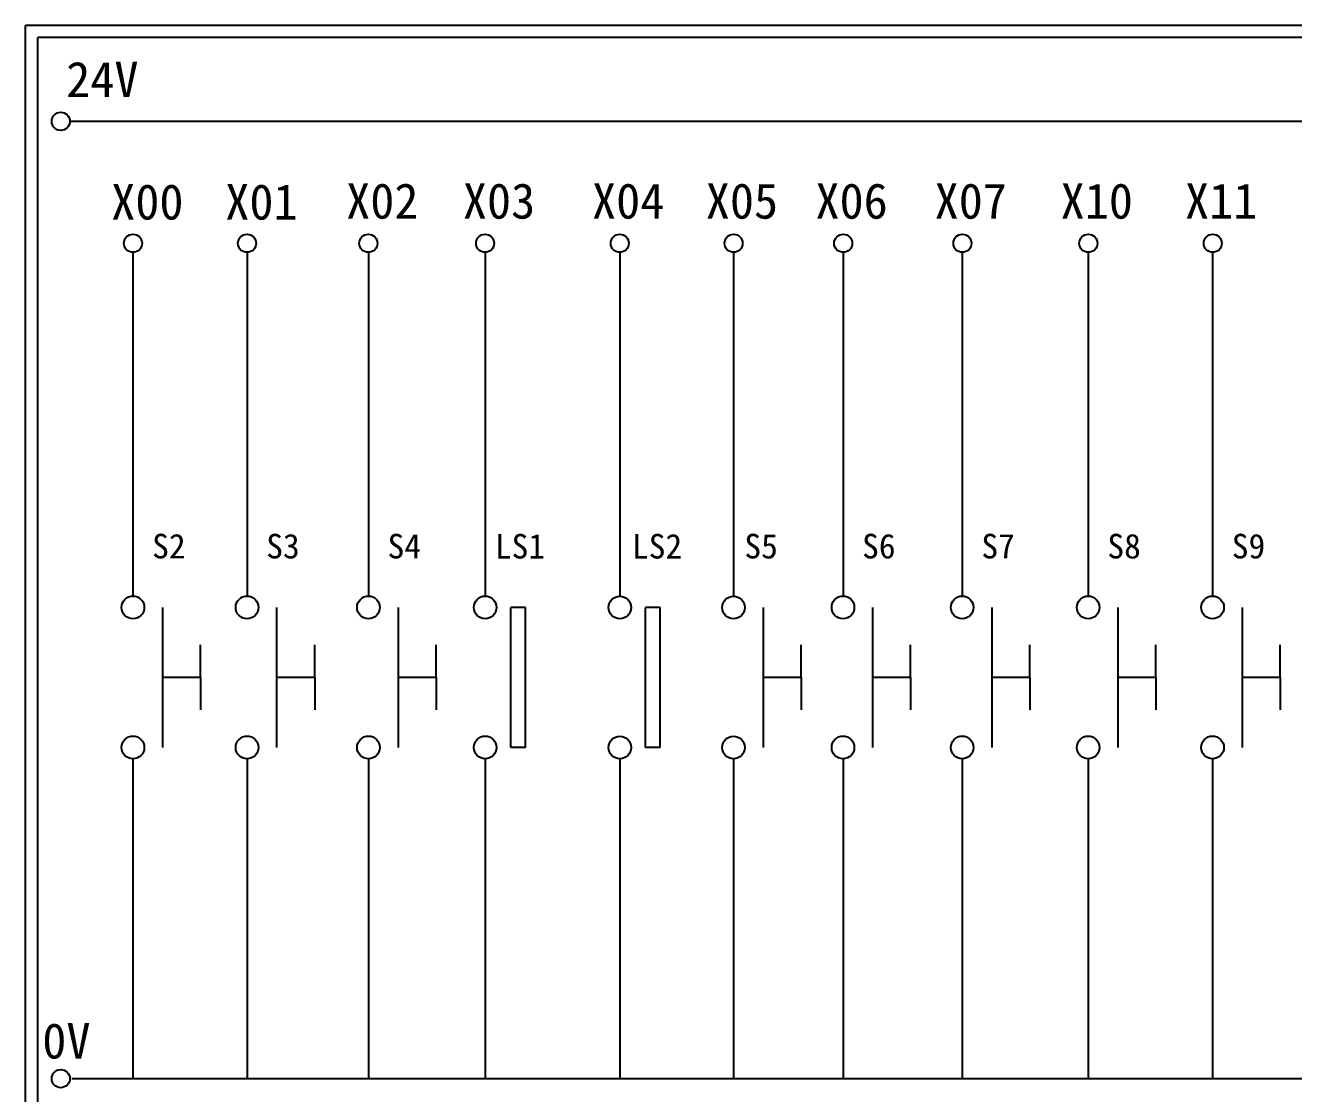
# Model space of a CAD drawing. Extents: x 325 to 612, y 3 to 207.
# Drawn here: x 325.3 to 454.2, y 98.4 to 207 of the extents above; entities that cross this region are included whole.
import ezdxf

# ---------------------------------------------------------------- set-up
doc = ezdxf.new("R2010")
doc.units = 0
doc.layers.get('0').update_dxf_attribs({"linetype": 'CONTINUOUS'})
doc.layers.add('圖框層', color=7, linetype='CONTINUOUS')
doc.layers.add('標尺寸層', color=3, linetype='CONTINUOUS')
doc.styles.add('STSL', font='KAIU.TTF')

msp = doc.modelspace()

# ---------------------------------------------------------------- linework, layer by layer
for p, q in [((376.14, 147.83), (374.64, 147.83)), ((389.82, 147.83), (388.32, 147.83)), ((343.12, 140.73), (343.12, 144.04)), ((354.72, 140.73), (354.72, 144.04)), ((367.04, 140.73), (367.04, 144.04)), ((343.12, 140.73), (343.12, 137.42)), ((354.72, 140.73), (354.72, 137.42)), ((367.04, 140.73), (367.04, 137.42)), ((376.14, 133.6), (374.64, 133.6)), ((389.82, 133.6), (388.32, 133.6))]:
    msp.add_line(p, q)
at = {"color": 7}
for p, q in [((404.14, 140.73), (404.14, 144.04)), ((415.26, 140.73), (415.26, 144.04)), ((427.37, 140.73), (427.37, 144.04)), ((440.17, 140.73), (440.17, 144.04)), ((452.81, 140.73), (452.81, 144.04)), ((404.14, 140.73), (404.14, 137.42)), ((415.26, 140.73), (415.26, 137.42)), ((427.37, 140.73), (427.37, 137.42)), ((440.17, 140.73), (440.17, 137.42)), ((452.81, 140.73), (452.81, 137.42))]:
    msp.add_line(p, q, dxfattribs=at)
at = {"layer": '圖框層', "color": 7}
for p, q in [((612.32, 206.97), (325.32, 206.97)), ((325.32, 3), (325.32, 206.97)), ((611.07, 205.72), (326.57, 205.72)), ((326.57, 4.25), (326.57, 205.72))]:
    msp.add_line(p, q, dxfattribs=at)
at = {"layer": '標尺寸層', "color": 7}
for p, q in [((329.84, 197.22), (607.44, 197.22)), ((336.25, 183.91), (336.25, 148.99)), ((347.84, 183.91), (347.84, 148.99)), ((360.17, 183.91), (360.17, 148.99)), ((372.03, 183.91), (372.03, 148.99)), ((385.71, 183.91), (385.71, 148.99)), ((397.27, 183.91), (397.27, 148.99)), ((408.39, 183.91), (408.39, 148.99)), ((420.5, 183.91), (420.5, 148.99)), ((433.3, 183.91), (433.3, 148.99)), ((445.94, 183.91), (445.94, 148.99)), ((339.26, 147.84), (339.26, 133.61)), ((350.85, 147.84), (350.85, 133.61)), ((363.18, 147.84), (363.18, 133.61)), ((374.64, 133.6), (374.64, 147.83)), ((376.14, 133.6), (376.14, 147.83)), ((388.32, 133.6), (388.32, 147.83)), ((389.82, 133.6), (389.82, 147.83)), ((400.28, 147.84), (400.28, 133.61)), ((411.39, 147.84), (411.39, 133.61)), ((423.5, 147.84), (423.5, 133.61)), ((436.3, 147.84), (436.3, 133.61)), ((448.95, 147.84), (448.95, 133.61)), ((343.12, 140.73), (339.26, 140.73)), ((354.72, 140.73), (350.85, 140.73)), ((367.04, 140.73), (363.18, 140.73)), ((404.14, 140.73), (400.28, 140.73)), ((415.26, 140.73), (411.39, 140.73)), ((427.37, 140.73), (423.5, 140.73)), ((440.17, 140.73), (436.3, 140.73)), ((452.81, 140.73), (448.95, 140.73)), ((336.25, 132.46), (336.25, 99.96)), ((347.84, 132.46), (347.84, 99.96)), ((360.17, 132.46), (360.17, 99.96)), ((372.03, 132.46), (372.03, 99.96)), ((385.71, 132.46), (385.71, 99.96)), ((385.71, 132.45), (385.71, 99.96)), ((397.27, 132.46), (397.27, 99.96)), ((397.27, 132.45), (397.27, 99.96)), ((408.39, 132.46), (408.39, 99.96)), ((420.5, 132.46), (420.5, 99.96)), ((433.3, 132.46), (433.3, 99.96)), ((445.94, 132.46), (445.94, 99.96)), ((330.05, 99.96), (607.92, 99.96))]:
    msp.add_line(p, q, dxfattribs=at)
for centre, radius in [((328.92, 197.22), 0.92), ((336.25, 184.83), 0.92), ((347.84, 184.83), 0.92), ((360.17, 184.83), 0.92), ((372.03, 184.83), 0.92), ((385.71, 184.83), 0.92), ((397.27, 184.83), 0.92), ((408.41, 184.83), 0.92), ((420.52, 184.83), 0.92), ((433.32, 184.83), 0.92), ((445.96, 184.83), 0.92), ((336.25, 147.84), 1.15), ((347.84, 147.84), 1.15), ((360.17, 147.84), 1.15), ((372.03, 147.84), 1.15), ((385.71, 147.83), 1.15), ((397.27, 147.83), 1.15), ((408.39, 147.84), 1.15), ((420.5, 147.84), 1.15), ((433.3, 147.84), 1.15), ((445.94, 147.84), 1.15), ((336.25, 133.61), 1.15), ((347.84, 133.61), 1.15), ((360.17, 133.61), 1.15), ((372.03, 133.61), 1.15), ((385.71, 133.6), 1.15), ((397.27, 133.6), 1.15), ((408.39, 133.61), 1.15), ((420.5, 133.61), 1.15), ((433.3, 133.61), 1.15), ((445.94, 133.61), 1.15), ((328.92, 99.96), 0.92)]:
    msp.add_circle(centre, radius, dxfattribs=at)

# ---------------------------------------------------------------- texts
at = {"layer": '圖框層', "color": 4, "style": 'STSL'}
for s, height, p in [('24V', 3.6, (329.47, 199.68)), ('X00', 3.6, (334.04, 187.24)), ('X01', 3.6, (345.63, 187.24)), ('X02', 3.6, (357.91, 187.33)), ('X03', 3.6, (369.77, 187.33)), ('X04', 3.6, (382.89, 187.33)), ('X05', 3.6, (394.45, 187.33)), ('X06', 3.6, (405.59, 187.33)), ('X07', 3.6, (417.7, 187.33)), ('X10', 3.6, (430.5, 187.33)), ('X11', 3.6, (443.14, 187.33)), ('S2', 2.5, (338.2, 152.81)), ('S3', 2.5, (349.79, 152.81)), ('S4', 2.5, (362.12, 152.81)), ('LS1', 2.5, (373.02, 152.8)), ('LS2', 2.5, (386.95, 152.8)), ('S5', 2.5, (398.37, 152.81)), ('S6', 2.5, (410.33, 152.81)), ('S7', 2.5, (422.45, 152.81)), ('S8', 2.5, (435.25, 152.81)), ('S9', 2.5, (447.89, 152.81)), ('0V', 3.6, (327.04, 102))]:
    msp.add_text(s, height=height, dxfattribs=at).set_placement(p)

doc.saveas('drawing.dxf')
